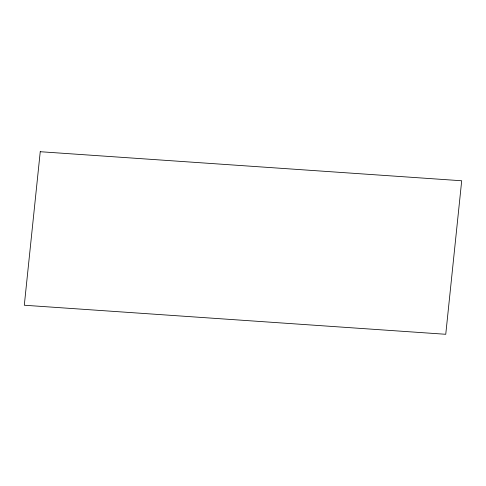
<?xml version="1.0" encoding="UTF-8"?>
<svg xmlns="http://www.w3.org/2000/svg" width="486" height="486" viewBox="0 0 486 486"><rect width="100%" height="100%" fill="white"/><g stroke="black" fill="none" stroke-linecap="round" stroke-linejoin="round"><path stroke-width="0.73" d="M40.247 151.717L24.3 305.238L445.753 334.283L461.7 180.762L40.247 151.717"/></g></svg>
